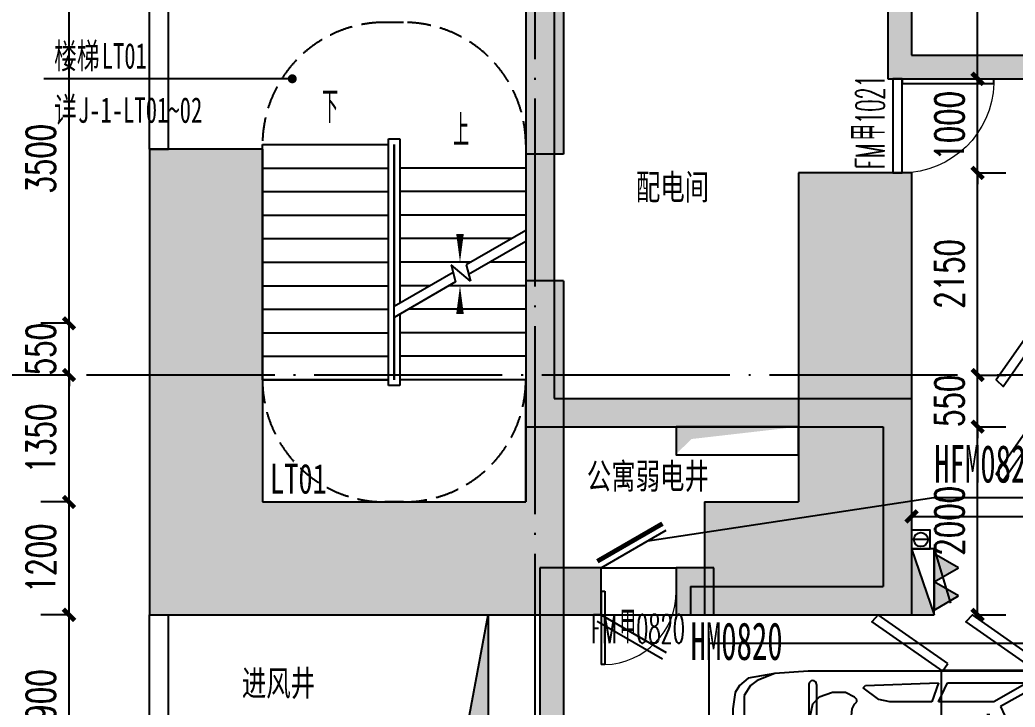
# Model space of a CAD drawing. Header units: millimetres. Extents: x 12325263 to 13848842, y -1463133 to 573208.
# Drawn here: x 12565918 to 12576498, y -1127818 to -1120511 of the extents above; entities that cross this region are included whole.
import ezdxf
from ezdxf.xclip import XClip

# ---------------------------------------------------------------- set-up
doc = ezdxf.new("R2010")
doc.units = ezdxf.units.MM
doc.header["$LTSCALE"] = 1000
doc.header["$XCLIPFRAME"] = 0
for name, pattern in [('DASH', [0.35, 0.25, -0.1]), ('DOTE', [2.42, 2, -0.2, 0.02, -0.2]), ('地下室负三层平面图$0$-3F平面$0$$AUDIT_BAD_LTYPE2', [0])]:
    doc.linetypes.add(name, pattern=pattern)
for name, color, linetype in [('#s-灭火器', 20, 'Continuous'), ('-2F平面$0$WALL-SHATCH', 8, 'Continuous'), ('A-ANNO-DIMS', 83, 'Continuous'), ('A-ANNO-IDEN', 2, 'Continuous'), ('A-ANNO-SYMB', 3, 'Continuous'), ('A-ANNO-TEXT', 7, 'Continuous'), ('A-AXIS', 16, 'DOTE'), ('A-FLOR-STRS', 2, 'Continuous'), ('A-WALL', 5, 'Continuous'), ('A-WALL-PATT', 8, 'Continuous'), ('A_WALL(防火墙)', 151, 'Continuous'), ('DOOR_FIRE', 1, 'Continuous'), ('DOOR_FIRE_TEXT', 7, 'Continuous'), ('EQUIP_消火栓', 7, 'Continuous'), ('PUB_DIM', 83, 'Continuous'), ('PUB_HATCH', 8, 'Continuous'), ('STAIR', 2, 'Continuous'), ('VPIPE-消防中', 3, 'Continuous'), ('WALL', 5, 'Continuous'), ('人防墙', 6, 'Continuous'), ('人防门', 60, 'Continuous'), ('人防门编号', 73, 'Continuous'), ('公寓机动车库', 23, 'Continuous'), ('建筑-楼板开洞', 251, 'Continuous'), ('水条件', 1, 'Continuous')]:
    doc.layers.add(name, color=color, linetype=linetype)
doc.styles.add('_TCH_DIM', font='SIMPLEX.shx', dxfattribs={"width": 0.7, "bigfont": 'GBCBIG.shx'})
doc.styles.add('_TCH_DIM_T3', font='SIMPLEX.shx', dxfattribs={"width": 0.705882, "bigfont": 'GBCBIG.shx'})
doc.styles.add('_TCH_WINDOW', font='SIMPLEX', dxfattribs={"width": 0.7, "height": 3.5, "bigfont": 'GBCBIG'})
doc.styles.add('TITXV', font='', dxfattribs={"width": 0.7})
doc.styles.add('宋体', font='', dxfattribs={"width": 0.65})
doc.styles.add('标注宋体', font='', dxfattribs={"width": 0.6})
doc.styles.add('黑体', font='simhei.ttf', dxfattribs={"width": 0.7})
doc.styles.get('TITXV').set_extended_font_data('SimSun')
doc.styles.get('宋体').set_extended_font_data('SimSun')
doc.styles.get('标注宋体').set_extended_font_data('NSimSun')
doc.dimstyles.new('_TCH_ARCH&&120', dxfattribs={"dimtxt": 306, "dimasz": 120, "dimexe": 300, "dimexo": 360, "dimgap": 147, "dimtad": 1, "dimdec": 0, "dimzin": 0, "dimdsep": 46, "dimtxsty": '_TCH_DIM_T3', "dimblk": 'ARCHTICK', "dimcen": 0.09, "dimclrt": 7, "dimazin": 2, "dimtfac": 1, "dimtdec": 0, "dimtix": 1, "dimtmove": 2, "dimatfit": 3, "dimfxl": 1, "dimfxlon": 1, "dimtolj": 1, "dimtzin": 0, "dimarcsym": 0})

# ---------------------------------------------------------------- blocks, each defined once
blk = doc.blocks.new('asdgafgfasdfagfagasdgagadfgsdhgd人防$DorLib2D$00000197')
at = {"color": 0}
for p, q in [((-0.5, 0.313), (0.366, 0.813)), ((-0.5, -0.313), (0.366, -0.813)), ((-0.55, -0.399), (0.316, -0.899))]:
    blk.add_line(p, q, dxfattribs=at)
at = {"color": 0, "const_width": 0.0625}
blk.add_lwpolyline([(-0.55, 0.399), (0.316, 0.899)], dxfattribs=at)
blk = doc.blocks.new('asdgafgf20230228-rf2')
at = {"layer": 'PUB_HATCH'}
for points in [[(0, 0), (-300, 250), (-300, -5850), (0, -5550)], [(3800, 250), (3550, 0), (3550, -2150), (3800, -1900)], [(3800, -1900), (3550, -2150), (7400, -2150), (7150, -1900)], [(0, -5550), (-300, -5850), (3500, -5850), (3800, -5550)], [(3800, -5550), (3500, -5850), (3500, -7550), (3800, -7850)], [(-150, -7350), (-150, -7600), (17, -7600), (100, -7350)], [(100, -7850), (500, -7850), (500, -7350), (100, -7350), (17, -7600)], [(1700, -7350), (1300, -7350), (1300, -7850), (1700, -7850)], [(17, -7600), (-150, -7600), (-150, -9800), (100, -9550), (100, -7850)], [(1450, -7850), (3800, -7850), (3500, -7550), (1450, -7550)]]:
    blk.add_hatch(color=256, dxfattribs=at).paths.add_polyline_path(points)
at = {"layer": '人防墙'}
for p, q in [((-300, 250), (-300, -5850)), ((3800, 250), (3800, -1900)), ((0, 0), (0, -5550)), ((3550, 0), (3550, -2150)), ((3800, -1900), (7150, -1900)), ((3550, -2150), (7400, -2150)), ((0, -5550), (3800, -5550)), ((3800, -5550), (3800, -7850)), ((-300, -5850), (3500, -5850)), ((3500, -5850), (3500, -7550)), ((-150, -7350), (-150, -7600)), ((100, -7350), (-150, -7350)), ((500, -7350), (100, -7350)), ((100, -7350), (100, -7350)), ((500, -7850), (500, -7350)), ((1700, -7350), (1300, -7350)), ((1300, -7350), (1300, -7850)), ((1700, -7850), (1700, -7350)), ((-150, -7600), (-150, -9800)), ((1450, -7550), (3500, -7550)), ((1450, -7550), (1450, -7850)), ((100, -7850), (500, -7850)), ((100, -7850), (100, -9550)), ((1300, -7850), (1700, -7850)), ((1450, -7850), (3800, -7850))]:
    blk.add_line(p, q, dxfattribs=at)
at = {"layer": '人防门'}
for p, q in [((500, -7350, 0), (1300, -7350, 0)), ((500, -7850, 0), (1300, -7850, 0))]:
    blk.add_line(p, q, dxfattribs=at)
at = {"layer": '人防门编号'}
for p, q in [((998, -7063), (4037, -6601)), ((4037, -6601), (6010, -6601))]:
    blk.add_line(p, q, dxfattribs=at)
at = {"layer": '人防门', "xscale": 800, "yscale": 800, "zscale": 500, "rotation": 359.9999999542875}
blk.add_blockref('asdgafgfasdfagfagasdgagadfgsdhgd人防$DorLib2D$00000197', (900, -7600), dxfattribs=at)
at = {"layer": '人防门编号', "style": '标注宋体', "width": 0.6}
for s, p in [('HFM0820(6)', (4042, -6444)), ('HM0820', (1451, -8330, 0))]:
    blk.add_text(s, height=400, dxfattribs=at).set_placement(p)
blk = doc.blocks.new('1-3F')
at = {"layer": 'A-WALL-PATT'}
for points in [[(-32800, 17050), (-33000, 17150), (-33000, 13950), (-32600, 13950), (-32600, 16850)], [(-37000, 14000), (-37000, 9050), (-35800, 10250), (-35800, 14000)], [(-30100, 13750), (-30100, 10250), (-28900, 9050), (-28900, 13750)], [(-33000, 12600), (-33000, 10250), (-32600, 9050), (-32600, 12600)], [(-35800, 10250), (-37000, 9050), (-32600, 9050), (-33000, 10250)], [(-31100, 9050), (-28900, 9050), (-30100, 10250), (-31100, 10250)]]:
    blk.add_hatch(color=256, dxfattribs=at).paths.add_polyline_path(points)
at = {"layer": 'A-WALL'}
for p, q in [((-33000, 17150), (-33000, 13950)), ((-32600, 16850), (-32600, 13950)), ((-37000, 14000), (-37000, 9050)), ((-35800, 14000), (-37000, 14000)), ((-35800, 14000), (-35800, 10250)), ((-32600, 13950), (-33000, 13950)), ((-30100, 13750), (-30100, 10250)), ((-28900, 13750), (-30100, 13750)), ((-28900, 13750), (-28900, 9050)), ((-33000, 12600), (-33000, 10250)), ((-32600, 12600), (-33000, 12600)), ((-32600, 12600), (-32600, 9050)), ((-35800, 10250), (-33000, 10250)), ((-31100, 10250), (-30100, 10250)), ((-31100, 10250), (-31100, 9050)), ((-37000, 9050), (-32600, 9050)), ((-31100, 9050), (-28900, 9050))]:
    blk.add_line(p, q, dxfattribs=at)
blk = doc.blocks.new('adgshg13--2F平面$0$A$C7F010FC0')
at = {"layer": '-2F平面$0$WALL-SHATCH'}
h = blk.add_hatch(color=256, dxfattribs=at)
h.dxf.hatch_style = 1
h.paths.add_polyline_path([(-60384, -16881), (-763, 197), (12588, -13153), (12588, -157996), (-162965, -188820), (-171262, -180523), (-171262, -31311), (-150707, -10756), (-131860, -7981), (-99162, -7981), (-99162, -4981), (-76620, -4981), (-70108, -16881)], flags=16)
h.paths.add_polyline_path([(-60091, -16381), (-647, 647), (12988, -12988), (12988, -158332), (-163101, -189250), (-171662, -180689), (-171662, -31145), (-150778, -10261), (-131897, -7481), (-99562, -7481), (-99562, -4581), (-76366, -4581), (-69908, -16381)])
blk = doc.blocks.new('A$C2A3E77E8')
at = {"layer": 'WALL', "color": 1}
blk.add_blockref('adgshg13--2F平面$0$A$C7F010FC0', (561507.9, 205483.1), dxfattribs=at)
blk = doc.blocks.new('A$C2B363606')
at = {"layer": '建筑-楼板开洞'}
h = blk.add_hatch(color=256, dxfattribs=at)
h.dxf.hatch_style = 1
h.paths.add_polyline_path([(300, 0), (300, 1300), (10, 1300), (169, 1141)])
blk.add_lwpolyline([(300, 0), (300, 1300), (0, 1300), (0, 0)], close=True, dxfattribs=at)
blk = doc.blocks.new('asdfsfsdf')
at = {"color": 253, "linetype": '地下室负三层平面图$0$-3F平面$0$$AUDIT_BAD_LTYPE2', "transparency": 33554559, "extrusion": (0.000447791, 3.52996e-16, 1)}
for p, q in [((-500, -141, 0), (-725, -212, 0)), ((-169, -110, 0), (-500, -141, 0)), ((169, -110, 0), (-169, -110, 0)), ((169, -110, 0), (500, -141, 0)), ((500, -141, 0), (725, -212, 0)), ((-725, -212, 0), (-825, -329, 0)), ((-350, -259, 0), (-575, -1318, 0)), ((350, -259, 0), (575, -1318, 0)), ((725, -212, 0), (825, -329, 0)), ((-825, -329, 0), (-875, -447, 0)), ((825, -329, 0), (875, -447, 0)), ((-275, -1365, 0), (-575, -1412, 0)), ((0, -1341), (-275, -1365, 0)), ((0, -1341), (275, -1365, 0)), ((275, -1365, 0), (575, -1412, 0)), ((-675, -1459, 0), (-750, -1553, 0)), ((-575, -1412, 0), (-675, -1459, 0)), ((575, -1412, 0), (675, -1459, 0)), ((675, -1459, 0), (750, -1553, 0)), ((-750, -1553, 0), (-525, -1953, 0)), ((750, -1553, 0), (525, -1953, 0)), ((-775, -2518, 0), (-775, -1671, 0)), ((-775, -1671, 0), (-575, -2024, 0)), ((775, -1671, 0), (575, -2024, 0)), ((775, -2518, 0), (775, -1671, 0)), ((-425, -1906, 0), (-275, -1882, 0)), ((-275, -1882, 0), (0, -1859)), ((275, -1882, 0), (0, -1859)), ((425, -1906, 0), (275, -1882, 0)), ((-525, -1953, 0), (-425, -1906, 0)), ((525, -1953, 0), (425, -1906, 0)), ((-575, -2024, 0), (-575, -2612, 0)), ((575, -2024, 0), (575, -2612, 0)), ((-575, -2612, 0), (-775, -2518, 0)), ((575, -2612, 0), (775, -2518, 0)), ((-775, -2612, 0), (-575, -2682, 0)), ((-750, -3388, 0), (-775, -2612, 0)), ((775, -2612, 0), (575, -2682, 0)), ((750, -3388, 0), (775, -2612, 0)), ((-575, -2682, 0), (-575, -3129, 0)), ((575, -2682, 0), (575, -3129, 0)), ((-575, -3129, 0), (-600, -3247, 0)), ((575, -3129, 0), (600, -3247, 0)), ((-600, -3247, 0), (-725, -3412, 0)), ((600, -3247, 0), (725, -3412, 0)), ((-725, -3412, 0), (-750, -3388, 0)), ((-600, -3482, 0), (-625, -3506, 0)), ((-575, -3482, 0), (-600, -3482, 0)), ((-550, -3506, 0), (-575, -3482, 0)), ((550, -3506, 0), (575, -3482, 0)), ((575, -3482, 0), (600, -3482, 0)), ((600, -3482, 0), (625, -3506, 0)), ((725, -3412, 0), (750, -3388, 0)), ((-625, -3506, 0), (-675, -3600, 0)), ((-500, -3529, 0), (-550, -3506, 0)), ((-275, -3553, 0), (-500, -3529, 0)), ((0, -3553), (-275, -3553, 0)), ((0, -3553), (275, -3553, 0)), ((275, -3553, 0), (500, -3529, 0)), ((500, -3529, 0), (550, -3506, 0)), ((625, -3506, 0), (675, -3600, 0)), ((-675, -3600, 0), (-675, -3741, 0)), ((675, -3600, 0), (675, -3741, 0)), ((-675, -3741, 0), (-625, -3882, 0)), ((675, -3741, 0), (625, -3882, 0)), ((-625, -3882, 0), (-550, -3953, 0)), ((625, -3882, 0), (550, -3953, 0)), ((-550, -3953, 0), (-200, -4024, 0)), ((550, -3953, 0), (200, -4024, 0)), ((-200, -4024, 0), (0, -4024)), ((200, -4024, 0), (0, -4024)), ((-875, -4353, 0), (-800, -4541, 0)), ((875, -4353, 0), (800, -4541, 0)), ((-800, -4541, 0), (-750, -4612, 0)), ((800, -4541, 0), (750, -4612, 0)), ((-750, -4612, 0), (-641, -4680, 0)), ((750, -4612, 0), (641, -4680, 0)), ((641, -4680, 0), (-641, -4680, 0))]:
    blk.add_line(p, q, dxfattribs=at)
for points in [[(-475, -24), (-150, 0), (150, 0), (475, -24), (725, -94), (800, -141), (875, -259), (900, -824), (900, -4000), (875, -4353), (825, -4635), (750, -4729), (675, -4776), (500, -4800), (-500, -4800), (-675, -4776), (-750, -4729), (-825, -4635), (-875, -4353), (-900, -4000), (-900, -824), (-875, -259), (-800, -141), (-725, -94)], [(-982, -1513), (-1500, -2253), (-1425, -2321), (-900, -1571)]]:
    blk.add_lwpolyline(points, close=True, dxfattribs=at)
at = {"color": 253, "linetype": '地下室负三层平面图$0$-3F平面$0$$AUDIT_BAD_LTYPE2', "transparency": 33554559, "extrusion": (0.000447791, 3.52996e-16, 1), "elevation": 0}
for points in [[(982, -1513), (1500, -2253), (1425, -2321), (900, -1571)], [(-900, -2571), (-982, -2513), (-1500, -3253), (-1425, -3321)], [(982, -2513), (1500, -3253), (1425, -3321), (900, -2571)]]:
    blk.add_lwpolyline(points, close=True, dxfattribs=at)
blk = doc.blocks.new('车位')
h = blk.add_hatch()
h.set_pattern_fill('ANSI31', color=256, scale=1000)
h.set_pattern_definition([(45, (-2400, -5300), (-1122.53, 1122.53), [])])
h.paths.add_polyline_path([(1880, -3855), (1880, -3695), (1720, -3695), (1560, -3695), (1560, -3855, 0.989863)])
for p, q in [((400, -1100), (400, -1100)), ((860, -1060), (440, -1060)), ((860, -1140), (440, -1140)), ((1500, -1100), (1500, -1100)), ((1960, -1060), (1540, -1060)), ((1960, -1140), (1540, -1140)), ((2000, -1100), (2000, -1100)), ((1880, -3695), (1720, -3695)), ((1880, -3855), (1880, -3695))]:
    blk.add_line(p, q)
for points in [[(2400, -5300), (0, -5300), (0, 0), (2400, 0)], [(290, -2469), (2110, -2469), (2110, -4269), (290, -4269)]]:
    blk.add_lwpolyline(points, close=True)
at = {"const_width": 40}
blk.add_lwpolyline([(520, -3813), (520, -3590, -1), (820, -3590), (820, -4011, 1), (1120, -4011), (1120, -3590, -1), (1420, -3590), (1420, -4011, 1), (1720, -4011), (1720, -3963)], format="xyb", dxfattribs=at)
at = {"const_width": 30}
for points in [[(1640, -3695), (1640, -3534)], [(1720, -3695), (1720, -3600)], [(1800, -3695), (1800, -3534)]]:
    blk.add_lwpolyline(points, dxfattribs=at)
blk.add_lwpolyline([(1880, -3851, -1), (1560, -3855), (1560, -3695), (1720, -3695)], format="xyb")
for centre, start, end in [((440, -1100), 90, 180), ((440, -1100), 180, 270), ((860, -1100), 0, 90), ((860, -1100), 270, 0), ((1540, -1100), 90, 180), ((1540, -1100), 180, 270), ((1960, -1100), 0, 90), ((1960, -1100), 0, 90), ((1960, -1100), 270, 0), ((1960, -1100), 270, 0)]:
    blk.add_arc(centre, 40, start, end)
at = {"xscale": -1, "rotation": 180}
blk.add_blockref('asdfsfsdf', (1200, -5050), dxfattribs=at)
at = {"insert": (662, -2615), "char_height": 350, "attachment_point": 1, "rotation": 360, "style": '黑体'}
blk.add_mtext_dynamic_manual_height_columns('充电位', width=1328.11, gutter_width=1750, heights=[0], dxfattribs=at)
blk = doc.blocks.new('管位')
at = {"layer": '水条件'}
blk.add_line((12573126, 675360), (12573126, 675160), dxfattribs=at)
blk.add_lwpolyline([(12573026, 675360), (12573226, 675360), (12573226, 675160), (12573026, 675160)], close=True, dxfattribs=at)
blk = doc.blocks.new('灭火器')
at = {"layer": '#s-灭火器', "ltscale": 1000}
for points in [[(292444, 59707), (292144, 59707), (292294, 59447)], [(292744, 59707), (292444, 59707), (292594, 59447)]]:
    blk.add_hatch(color=256, dxfattribs=at).paths.add_polyline_path(points)
for points in [[(292294, 59447), (292444, 59707), (292144, 59707)], [(292594, 59447), (292744, 59707), (292444, 59707)]]:
    blk.add_lwpolyline(points, close=True, dxfattribs=at)
blk = doc.blocks.new('$TWTSYS$00000508')
for p, q in [((-0.5, 0.5), (0.324, 1.224)), ((-0.5, 0.5), (-0.5, -0.5)), ((-0.5, -0.5), (0.5, 0.5)), ((0.5, 0.5), (-0.5, 0.5)), ((0.5, -0.5), (0.5, 0.5)), ((-0.5, -0.5), (0.5, -0.5))]:
    blk.add_line(p, q)
blk.add_solid([(0.5, -0.5), (0.5, 0.5), (-0.5, -0.5)])
blk = doc.blocks.new('消火栓')
at = {"layer": '#s-灭火器', "rotation": 180.0000000000001}
blk.add_blockref('灭火器', (12864422, 734932), dxfattribs=at)
at = {"layer": 'EQUIP_消火栓', "xscale": 700, "yscale": 240, "zscale": 700}
blk.add_blockref('$TWTSYS$00000508', (12571978, 675105), dxfattribs=at)
blk = doc.blocks.new('asdfasfads')
at = {"layer": 'VPIPE-消防中'}
blk.add_circle((10500, -2400), 75, dxfattribs=at)
at = {"rotation": 270}
blk.add_blockref('消火栓', (-664585, 12569128), dxfattribs=at)
at = {"layer": '水条件', "xscale": -1, "rotation": 270}
blk.add_blockref('管位', (-664760, -12575526), dxfattribs=at)
blk = doc.blocks.new('A$C10563155')
h = blk.add_hatch()
h.set_pattern_fill('ANSI31', color=256, scale=1000, angle=-90)
h.set_pattern_definition([(315, (0.02, 4800), (1122.53, 1122.53), [])])
h.paths.add_polyline_path([(1445, 520), (1605, 520), (1605, 680), (1605, 840), (1445, 840, 0.989863)])
for p, q in [((0, 2400), (6000, 0)), ((4860, 1540), (4860, 1960)), ((4900, 2000), (4900, 2000)), ((4940, 1540), (4940, 1960)), ((4860, 440), (4860, 860)), ((4900, 900), (4900, 900)), ((4940, 440), (4940, 860)), ((1605, 520), (1605, 680)), ((1445, 520), (1605, 520)), ((4900, 400), (4900, 400))]:
    blk.add_line(p, q)
for points in [[(0, 0), (0, 2400), (6000, 2400), (6000, 0)], [(2831, 2110), (2831, 290), (1031, 290), (1031, 2110)]]:
    blk.add_lwpolyline(points, close=True)
at = {"const_width": 40}
blk.add_lwpolyline([(1487, 1880), (1710, 1880, -1), (1710, 1580), (1289, 1580, 1), (1289, 1280), (1710, 1280, -1), (1710, 980), (1289, 980, 1), (1289, 680), (1337, 680)], format="xyb", dxfattribs=at)
blk.add_lwpolyline([(1449, 520, -1), (1445, 840), (1605, 840), (1605, 680)], format="xyb")
at = {"const_width": 30}
for points in [[(1605, 760), (1766, 760)], [(1605, 680), (1700, 680)], [(1605, 600), (1766, 600)]]:
    blk.add_lwpolyline(points, dxfattribs=at)
for centre, start, end in [((4900, 1960), 90, 180), ((4900, 1960), 0, 90), ((4900, 1540), 180, 270), ((4900, 1540), 270, 0), ((4900, 860), 90, 180), ((4900, 860), 0, 90), ((4900, 440), 180, 270), ((4900, 440), 180, 270), ((4900, 440), 270, 0), ((4900, 440), 270, 0)]:
    blk.add_arc(centre, 40, start, end)
at = {"rotation": 90}
blk.add_blockref('asdfsfsdf', (950, 1200), dxfattribs=at)
at = {"insert": (2685, 1738), "char_height": 350, "attachment_point": 1, "rotation": 270, "style": '黑体'}
blk.add_mtext_dynamic_manual_height_columns('充电位', width=1328.11, gutter_width=1750, heights=[0], dxfattribs=at)
blk = doc.blocks.new('qlzw')
at = {"layer": 'A-AXIS'}
for p, q in [((12437966.8, 979489.8), (12437966.8, 1082089.8)), ((12411416.8, 1007589.8), (12486866.8, 1007589.8))]:
    blk.add_line(p, q, dxfattribs=at)
blk = doc.blocks.new('_ArchTick')
at = {"color": 0, "linetype": 'ByBlock', "const_width": 0.4}
blk.add_lwpolyline([(-0.5, -0.5), (0.5, 0.5)], dxfattribs=at)
blk = doc.blocks.new('*D3794')
at = {"layer": 'A-ANNO-DIMS', "color": 0, "lineweight": -2, "transparency": 16777216}
for p, q in [((12575397, -1125789), (12575397, -1126090)), ((12575397, -1125790), (12587147, -1125790)), ((12587147, -1125789), (12587147, -1126090))]:
    blk.add_line(p, q, dxfattribs=at)
at = {"layer": 'Defpoints', "color": 0, "transparency": 16777216}
for p in [(12575397, -1124537), (12587147, -1124537), (12587147, -1125790)]:
    blk.add_point(p, dxfattribs=at)
at = {"layer": 'A-ANNO-DIMS', "color": 0, "lineweight": -2, "transparency": 16777216, "xscale": 120, "yscale": 120, "zscale": 120, "rotation": 180}
blk.add_blockref('_ArchTick', (12575397, -1125790), dxfattribs=at)
at = {"layer": 'A-ANNO-DIMS', "color": 0, "lineweight": -2, "transparency": 16777216, "xscale": 120, "yscale": 120, "zscale": 120}
blk.add_blockref('_ArchTick', (12587147, -1125790), dxfattribs=at)
at = {"layer": 'A-ANNO-DIMS', "color": 7, "transparency": 16777216, "insert": (12581272, -1125490), "char_height": 306, "attachment_point": 5, "style": '_TCH_DIM_T3'}
blk.add_mtext('\\A1;11750', dxfattribs=at)
blk = doc.blocks.new('*D3800')
at = {"layer": 'Defpoints', "color": 0, "transparency": 16777216}
for p in [(12575197, -1124837), (12576100, -1124837), (12575197, -1126837)]:
    blk.add_point(p, dxfattribs=at)
at = {"layer": 'PUB_DIM', "color": 0, "lineweight": -2, "transparency": 16777216}
for p, q in [((12576099, -1124837), (12576400, -1124837)), ((12576100, -1126837), (12576100, -1124837)), ((12576099, -1126837), (12576400, -1126837))]:
    blk.add_line(p, q, dxfattribs=at)
at = {"layer": 'PUB_DIM', "color": 0, "lineweight": -2, "transparency": 16777216, "xscale": 120, "yscale": 120, "zscale": 120}
for p, rotation in [((12576100, -1124837), 90), ((12576100, -1126837), 270)]:
    blk.add_blockref('_ArchTick', p, dxfattribs=dict(at, rotation=rotation))
at = {"layer": 'PUB_DIM', "color": 7, "transparency": 16777216, "insert": (12575800, -1125837), "char_height": 306, "attachment_point": 5, "rotation": 90, "style": '_TCH_DIM_T3'}
blk.add_mtext('\\A1;2000', dxfattribs=at)
blk = doc.blocks.new('*D3801')
at = {"layer": 'Defpoints', "color": 0, "transparency": 16777216}
for p in [(12575197, -1124287), (12576100, -1124287), (12575197, -1124837)]:
    blk.add_point(p, dxfattribs=at)
at = {"layer": 'PUB_DIM', "color": 0, "lineweight": -2, "transparency": 16777216}
for p, q in [((12576100, -1124287), (12576100, -1124167)), ((12576099, -1124287), (12576400, -1124287)), ((12576100, -1124837), (12576100, -1124287)), ((12576099, -1124837), (12576400, -1124837)), ((12576100, -1124837), (12576100, -1124957))]:
    blk.add_line(p, q, dxfattribs=at)
at = {"layer": 'PUB_DIM', "color": 0, "lineweight": -2, "transparency": 16777216, "xscale": 120, "yscale": 120, "zscale": 120}
for p, rotation in [((12576100, -1124287), 270), ((12576100, -1124837), 90)]:
    blk.add_blockref('_ArchTick', p, dxfattribs=dict(at, rotation=rotation))
at = {"layer": 'PUB_DIM', "color": 7, "transparency": 16777216, "insert": (12575800, -1124562), "char_height": 306, "attachment_point": 5, "rotation": 90, "style": '_TCH_DIM_T3'}
blk.add_mtext('\\A1;550', dxfattribs=at)
blk = doc.blocks.new('*D3802')
at = {"layer": 'Defpoints', "color": 0, "transparency": 16777216}
for p in [(12575197, -1122137), (12576100, -1122137), (12575197, -1124287)]:
    blk.add_point(p, dxfattribs=at)
at = {"layer": 'PUB_DIM', "color": 0, "lineweight": -2, "transparency": 16777216}
for p, q in [((12576099, -1122137), (12576400, -1122137)), ((12576100, -1124287), (12576100, -1122137)), ((12576099, -1124287), (12576400, -1124287))]:
    blk.add_line(p, q, dxfattribs=at)
at = {"layer": 'PUB_DIM', "color": 0, "lineweight": -2, "transparency": 16777216, "xscale": 120, "yscale": 120, "zscale": 120}
for p, rotation in [((12576100, -1122137), 90), ((12576100, -1124287), 270)]:
    blk.add_blockref('_ArchTick', p, dxfattribs=dict(at, rotation=rotation))
at = {"layer": 'PUB_DIM', "color": 7, "transparency": 16777216, "insert": (12575800, -1123212), "char_height": 306, "attachment_point": 5, "rotation": 90, "style": '_TCH_DIM_T3'}
blk.add_mtext('\\A1;2150', dxfattribs=at)
blk = doc.blocks.new('*D3803')
at = {"layer": 'Defpoints', "color": 0, "transparency": 16777216}
for p in [(12575197, -1121137), (12576100, -1121137), (12575197, -1122137)]:
    blk.add_point(p, dxfattribs=at)
at = {"layer": 'PUB_DIM', "color": 0, "lineweight": -2, "transparency": 16777216}
for p, q in [((12576100, -1121137), (12576100, -1121017)), ((12576099, -1121137), (12576400, -1121137)), ((12576100, -1122137), (12576100, -1121137)), ((12576099, -1122137), (12576400, -1122137)), ((12576100, -1122137), (12576100, -1122257))]:
    blk.add_line(p, q, dxfattribs=at)
at = {"layer": 'PUB_DIM', "color": 0, "lineweight": -2, "transparency": 16777216, "xscale": 120, "yscale": 120, "zscale": 120}
for p, rotation in [((12576100, -1121137), 270), ((12576100, -1122137), 90)]:
    blk.add_blockref('_ArchTick', p, dxfattribs=dict(at, rotation=rotation))
at = {"layer": 'PUB_DIM', "color": 7, "transparency": 16777216, "insert": (12575800, -1121637), "char_height": 306, "attachment_point": 5, "rotation": 90, "style": '_TCH_DIM_T3'}
blk.add_mtext('\\A1;1000', dxfattribs=at)
blk = doc.blocks.new('*D3804')
at = {"layer": 'Defpoints', "color": 0, "transparency": 16777216}
for p in [(12575197, -1118937), (12576100, -1118937), (12575197, -1121137)]:
    blk.add_point(p, dxfattribs=at)
at = {"layer": 'PUB_DIM', "color": 0, "lineweight": -2, "transparency": 16777216}
for p, q in [((12576099, -1118937), (12576400, -1118937)), ((12576100, -1121137), (12576100, -1118937)), ((12576099, -1121137), (12576400, -1121137))]:
    blk.add_line(p, q, dxfattribs=at)
at = {"layer": 'PUB_DIM', "color": 0, "lineweight": -2, "transparency": 16777216, "xscale": 120, "yscale": 120, "zscale": 120}
for p, rotation in [((12576100, -1118937), 90), ((12576100, -1121137), 270)]:
    blk.add_blockref('_ArchTick', p, dxfattribs=dict(at, rotation=rotation))
at = {"layer": 'PUB_DIM', "color": 7, "transparency": 16777216, "insert": (12575800, -1120037), "char_height": 306, "attachment_point": 5, "rotation": 90, "style": '_TCH_DIM_T3'}
blk.add_mtext('\\A1;2200', dxfattribs=at)
blk = doc.blocks.new('*D3927')
at = {"layer": 'Defpoints', "color": 0, "transparency": 16777216}
for p in [(12566440, -1120237), (12567397, -1120237), (12567397, -1123737)]:
    blk.add_point(p, dxfattribs=at)
at = {"layer": 'PUB_DIM', "color": 0, "lineweight": -2, "transparency": 16777216}
for p, q in [((12566441, -1120237), (12566140, -1120237)), ((12566440, -1123737), (12566440, -1120237)), ((12566441, -1123737), (12566140, -1123737))]:
    blk.add_line(p, q, dxfattribs=at)
at = {"layer": 'PUB_DIM', "color": 0, "lineweight": -2, "transparency": 16777216, "xscale": 120, "yscale": 120, "zscale": 120}
for p, rotation in [((12566440, -1120237), 90), ((12566440, -1123737), 270)]:
    blk.add_blockref('_ArchTick', p, dxfattribs=dict(at, rotation=rotation))
at = {"layer": 'PUB_DIM', "color": 7, "transparency": 16777216, "insert": (12566140, -1121987), "char_height": 306, "attachment_point": 5, "rotation": 90, "style": '_TCH_DIM_T3'}
blk.add_mtext('\\A1;3500', dxfattribs=at)
blk = doc.blocks.new('*D3928')
at = {"layer": 'Defpoints', "color": 0, "transparency": 16777216}
for p in [(12566440, -1123737), (12567397, -1123737), (12567397, -1124287)]:
    blk.add_point(p, dxfattribs=at)
at = {"layer": 'PUB_DIM', "color": 0, "lineweight": -2, "transparency": 16777216}
for p, q in [((12566440, -1123737), (12566440, -1123617)), ((12566441, -1123737), (12566140, -1123737)), ((12566440, -1124287), (12566440, -1123737)), ((12566441, -1124287), (12566140, -1124287)), ((12566440, -1124287), (12566440, -1124407))]:
    blk.add_line(p, q, dxfattribs=at)
at = {"layer": 'PUB_DIM', "color": 0, "lineweight": -2, "transparency": 16777216, "xscale": 120, "yscale": 120, "zscale": 120}
for p, rotation in [((12566440, -1123737), 270), ((12566440, -1124287), 90)]:
    blk.add_blockref('_ArchTick', p, dxfattribs=dict(at, rotation=rotation))
at = {"layer": 'PUB_DIM', "color": 7, "transparency": 16777216, "insert": (12566140, -1124012), "char_height": 306, "attachment_point": 5, "rotation": 90, "style": '_TCH_DIM_T3'}
blk.add_mtext('\\A1;550', dxfattribs=at)
blk = doc.blocks.new('*D3929')
at = {"layer": 'Defpoints', "color": 0, "transparency": 16777216}
for p in [(12566440, -1124287), (12567397, -1124287), (12567397, -1125637)]:
    blk.add_point(p, dxfattribs=at)
at = {"layer": 'PUB_DIM', "color": 0, "lineweight": -2, "transparency": 16777216}
for p, q in [((12566441, -1124287), (12566140, -1124287)), ((12566440, -1125637), (12566440, -1124287)), ((12566441, -1125637), (12566140, -1125637))]:
    blk.add_line(p, q, dxfattribs=at)
at = {"layer": 'PUB_DIM', "color": 0, "lineweight": -2, "transparency": 16777216, "xscale": 120, "yscale": 120, "zscale": 120}
for p, rotation in [((12566440, -1124287), 90), ((12566440, -1125637), 270)]:
    blk.add_blockref('_ArchTick', p, dxfattribs=dict(at, rotation=rotation))
at = {"layer": 'PUB_DIM', "color": 7, "transparency": 16777216, "insert": (12566140, -1124962), "char_height": 306, "attachment_point": 5, "rotation": 90, "style": '_TCH_DIM_T3'}
blk.add_mtext('\\A1;1350', dxfattribs=at)
blk = doc.blocks.new('*D3930')
at = {"layer": 'Defpoints', "color": 0, "transparency": 16777216}
for p in [(12566440, -1125637), (12567397, -1125637), (12567397, -1126837)]:
    blk.add_point(p, dxfattribs=at)
at = {"layer": 'PUB_DIM', "color": 0, "lineweight": -2, "transparency": 16777216}
for p, q in [((12566441, -1125637), (12566140, -1125637)), ((12566440, -1126837), (12566440, -1125637)), ((12566441, -1126837), (12566140, -1126837))]:
    blk.add_line(p, q, dxfattribs=at)
at = {"layer": 'PUB_DIM', "color": 0, "lineweight": -2, "transparency": 16777216, "xscale": 120, "yscale": 120, "zscale": 120}
for p, rotation in [((12566440, -1125637), 90), ((12566440, -1126837), 270)]:
    blk.add_blockref('_ArchTick', p, dxfattribs=dict(at, rotation=rotation))
at = {"layer": 'PUB_DIM', "color": 7, "transparency": 16777216, "insert": (12566140, -1126237), "char_height": 306, "attachment_point": 5, "rotation": 90, "style": '_TCH_DIM_T3'}
blk.add_mtext('\\A1;1200', dxfattribs=at)
blk = doc.blocks.new('*D3931')
at = {"layer": 'Defpoints', "color": 0, "transparency": 16777216}
for p in [(12566440, -1126837), (12567397, -1126837), (12567397, -1128737)]:
    blk.add_point(p, dxfattribs=at)
at = {"layer": 'PUB_DIM', "color": 0, "lineweight": -2, "transparency": 16777216}
for p, q in [((12566441, -1126837), (12566140, -1126837)), ((12566440, -1128737), (12566440, -1126837)), ((12566441, -1128737), (12566140, -1128737))]:
    blk.add_line(p, q, dxfattribs=at)
at = {"layer": 'PUB_DIM', "color": 0, "lineweight": -2, "transparency": 16777216, "xscale": 120, "yscale": 120, "zscale": 120}
for p, rotation in [((12566440, -1126837), 90), ((12566440, -1128737), 270)]:
    blk.add_blockref('_ArchTick', p, dxfattribs=dict(at, rotation=rotation))
at = {"layer": 'PUB_DIM', "color": 7, "transparency": 16777216, "insert": (12566140, -1127787), "char_height": 306, "attachment_point": 5, "rotation": 90, "style": '_TCH_DIM_T3'}
blk.add_mtext('\\A1;1900', dxfattribs=at)
blk = doc.blocks.new('$DorLib2D$00000001')
for p, q in [((0.45, 0.975), (0.5, 0.975)), ((0.45, 0), (0.45, 0.975)), ((0.5, 0), (0.5, 0.975)), ((0.5, 0), (0.45, 0))]:
    blk.add_line(p, q)
at = {"lineweight": 13}
blk.add_arc((0.475, 0), 0.975, 91.4693, 180, dxfattribs=at)

msp = doc.modelspace()

# ---------------------------------------------------------------- hatches: boundary and pattern name
at = {"layer": '建筑-楼板开洞'}
h = msp.add_hatch(color=256, dxfattribs=at)
h.dxf.hatch_style = 1
h.paths.add_polyline_path([(12570896.8, -1126836.8), (12570896.8, -1128536.8), (12567496.8, -1128536.8), (12570630.2, -1128266.3)])

# ---------------------------------------------------------------- linework, layer by layer
at = {"layer": 'A-ANNO-IDEN'}
for p, q in [((12567772.9, -1121136.8), (12566173.9, -1121136.8)), ((12568813.6, -1121136.8), (12567772.9, -1121136.8))]:
    msp.add_line(p, q, dxfattribs=at)
at = {"layer": 'A-ANNO-IDEN', "const_width": 48}
msp.add_lwpolyline([(12568837.6, -1121136.8, 1), (12568789.6, -1121136.8, 1)], format="xyb", close=True, dxfattribs=at)
at = {"layer": 'A-ANNO-SYMB'}
for points in [[(12569196.8, -1121711.8, 0, 0, 0), (12569196.8, -1124986.8, 0, 0, 0), (12570596.8, -1124986.8, 0, 0, 0), (12570596.8, -1123336.8, 0, 80, 0), (12570596.8, -1123636.8, 0, 0, 0)], [(12570596.8, -1121961.8, 0, 0, 0), (12570596.8, -1123086.8, 0, 80, 0), (12570596.8, -1122786.8, 0, 0, 0)]]:
    msp.add_lwpolyline(points, format="xyseb", dxfattribs=at)
at = {"layer": 'A-FLOR-STRS'}
for p, q in [((12569836.8, -1121776.8), (12569956.8, -1121776.8)), ((12569836.8, -1124396.8), (12569836.8, -1121776.8)), ((12569956.8, -1121776.8), (12569956.8, -1123523.6)), ((12568496.8, -1124336.8), (12568496.8, -1121836.8)), ((12568496.8, -1121836.8), (12569836.8, -1121836.8)), ((12569896.8, -1124336.8), (12569896.8, -1121836.8)), ((12569896.8, -1121836.8), (12569896.8, -1121836.8)), ((12569896.8, -1121836.8), (12569896.8, -1123558.2)), ((12569896.8, -1123558.2), (12569896.8, -1121836.8)), ((12569896.8, -1122086.8), (12569896.8, -1121836.8)), ((12568496.8, -1122086.8), (12569836.8, -1122086.8)), ((12569896.8, -1122086.8), (12569896.8, -1123558.2)), ((12571296.8, -1122086.8), (12569956.8, -1122086.8)), ((12571296.8, -1122086.8), (12571296.8, -1122749.9)), ((12568496.8, -1122336.8), (12569836.8, -1122336.8)), ((12571296.8, -1122336.8), (12569956.8, -1122336.8)), ((12568496.8, -1122586.8), (12569836.8, -1122586.8)), ((12571296.8, -1122586.8), (12569956.8, -1122586.8)), ((12571296.8, -1122749.9), (12570661.2, -1123116.9)), ((12568496.8, -1122836.8), (12569836.8, -1122836.8)), ((12571146.3, -1122836.8), (12569956.8, -1122836.8)), ((12571296.8, -1122865.4), (12570688, -1123216.9)), ((12571296.8, -1122865.4), (12571296.8, -1124336.8)), ((12568496.8, -1123086.8), (12569836.8, -1123086.8)), ((12570713.3, -1123086.8), (12569956.8, -1123086.8)), ((12571296.8, -1123086.8), (12570913.3, -1123086.8)), ((12570522.9, -1123196.7), (12569896.8, -1123558.2)), ((12570707.4, -1123289.2), (12570501.4, -1123116.3)), ((12570501.4, -1123116.3), (12570549.7, -1123296.7)), ((12570661.2, -1123116.9), (12570707.4, -1123289.2)), ((12570549.7, -1123296.7), (12569896.8, -1123673.7)), ((12568496.8, -1123336.8), (12569836.8, -1123336.8)), ((12570280.3, -1123336.8), (12569956.8, -1123336.8)), ((12571296.8, -1123336.8), (12570480.3, -1123336.8)), ((12568496.8, -1123586.8), (12569836.8, -1123586.8)), ((12571296.8, -1123586.8), (12570047.3, -1123586.8)), ((12569896.8, -1123673.7), (12569896.8, -1124336.8)), ((12569896.8, -1123673.7), (12569896.8, -1124336.8)), ((12569896.8, -1124336.8), (12569896.8, -1123673.7)), ((12569956.8, -1123639), (12569956.8, -1124396.8)), ((12568496.8, -1123836.8), (12569836.8, -1123836.8)), ((12571296.8, -1123836.8), (12569956.8, -1123836.8)), ((12568496.8, -1124086.8), (12569836.8, -1124086.8)), ((12571296.8, -1124086.8), (12569956.8, -1124086.8)), ((12568496.8, -1124336.8), (12569836.8, -1124336.8)), ((12568496.8, -1124336.8), (12568496.8, -1125636.8)), ((12569836.8, -1124336.8), (12568496.8, -1124336.8)), ((12569896.8, -1124336.8), (12569896.8, -1124336.8)), ((12571296.8, -1124336.8), (12569956.8, -1124336.8)), ((12571296.8, -1124336.8), (12569956.8, -1124336.8)), ((12571296.8, -1125636.8), (12571296.8, -1124336.8)), ((12569956.8, -1124396.8), (12569836.8, -1124396.8)), ((12568496.8, -1125636.8), (12571296.8, -1125636.8))]:
    msp.add_line(p, q, dxfattribs=at)
at = {"layer": 'A-WALL'}
for p, q in [((12567296.8, -1121886.8), (12567296.8, -1120386.8)), ((12567496.8, -1121886.8), (12567496.8, -1120386.8)), ((12567296.8, -1121886.8), (12567496.8, -1121886.8)), ((12567296.8, -1128636.8), (12567296.8, -1126836.8)), ((12567296.8, -1126836.8), (12567496.8, -1126836.8)), ((12567496.8, -1128536.8), (12567496.8, -1126836.8))]:
    msp.add_line(p, q, dxfattribs=at)
at = {"layer": 'DOOR_FIRE', "elevation": 0}
msp.add_lwpolyline([(12575296.8, -1121136.7), (12575196.8, -1121136.7), (12575196.8, -1122136.7), (12575296.8, -1122136.7)], close=True, dxfattribs=at)
at = {"layer": 'STAIR', "linetype": 'DASH'}
for points in [[(12571296.6, -1121836.8, 0.4142136), (12569996.7, -1120536.9), (12569796.7, -1120536.9, 0.4142136), (12568496.8, -1121836.8)], [(12571296.6, -1124336.8, -0.4142136), (12569996.7, -1125636.7), (12569796.7, -1125636.7, -0.4142136), (12568496.8, -1124336.8)]]:
    msp.add_lwpolyline(points, format="xyb", dxfattribs=at)
at = {"layer": '建筑-楼板开洞', "elevation": 0}
for points in [[(12570896.8, -1126836.8), (12570896.8, -1128536.8), (12567496.8, -1128536.8), (12570630.2, -1128266.3)], [(12567496.8, -1126836.8), (12570896.8, -1126836.8), (12570896.8, -1128536.7), (12567496.8, -1128536.7), (12567496.8, -1127559.6)]]:
    msp.add_lwpolyline(points, close=True, dxfattribs=at)

# ---------------------------------------------------------------- block references
ref = msp.add_blockref('A$C2A3E77E8', (12039933.3, -1095474.8), dxfattribs=dict(rotation=350.0412492537527))
XClip(ref).set_block_clipping_path([(574517.6328491271, 127502.2367430634), (563167.6328490991, 127502.2228846755), (563167.6311767455, 128872.3654828509), (556800.2987149898, 128872.35771109), (544257.8770271596, 126670.0996581088), (543557.4714692105, 130659.0804795903), (536268.9804626536, 129379.331731239), (537790.8662453052, 120711.8038626132), (523312.3703787625, 118169.6006707186), (521652.1357429288, 127625.0713569671), (520765.6618171427, 127469.4202569119), (520307.3778515682, 130079.4678951118), (515776.700237589, 129283.9687092729), (515422.1926091146, 131303.0932199814), (513452.2958014049, 130957.2097736297), (514282.4182554409, 126229.4878651481), (510637.9919826575, 125589.577113275), (512263.534631284, 116331.1783077423), (512362.3527807724, 116348.529120174), (517291.1072248165, 88278.0145814414), (519851.8954271879, 88727.6234641299), (522454.6248882134, 73904.4148362107), (519893.7906026859, 73454.7686835658), (526007.3042119928, 38637.452739819), (480033.7029030509, 30565.0258553012), (466439.1866319198, 28317.0522398334), (446673.6220214516, 140886.9888556413), (578014.3726615645, 163948.422490485), (584117.7942495663, 129187.8787387202)])
for name, p in [('1-3F', (12604296.8, -1135886.8)), ('asdfasfads', (12564996.8, -1123636.8))]:
    msp.add_blockref(name, p)
at = {"rotation": 90}
msp.add_blockref('A$C2B363606', (12574196.8, -1125136.8), dxfattribs=at)
at = {"layer": 'A_WALL(防火墙)'}
msp.add_blockref('qlzw', (133430, -2131876.5), dxfattribs=at)
at = {"layer": 'DOOR_FIRE', "xscale": 1000, "yscale": -1000, "zscale": 100, "rotation": 89.99999999983582}
msp.add_blockref('$DorLib2D$00000001', (12575296.8, -1121636.7), dxfattribs=at)
at = {"layer": 'DOOR_FIRE', "xscale": -800, "yscale": -800, "zscale": 100}
msp.add_blockref('$DorLib2D$00000001', (12572496.8, -1126586.7), dxfattribs=at)
at = {"layer": '人防墙'}
ref = msp.add_blockref('asdgafgf20230228-rf2', (12571596.8, -1118986.7), dxfattribs=at)
XClip(ref).set_block_clipping_path([(-67355.290652331, -38121.2847742999), (65994.7093476802, 85028.7152257001)])
at = {"layer": '公寓机动车库', "xscale": -1, "rotation": 90}
msp.add_blockref('A$C10563155', (12578996.8, -1121136.8, 0), dxfattribs=at)
at = {"layer": '公寓机动车库', "rotation": 90.00000000000001}
msp.add_blockref('车位', (12573246.8, -1129536.9, 0), dxfattribs=at)

# ---------------------------------------------------------------- texts
at = {"layer": 'A-ANNO-TEXT'}
for s, height, style, width, p in [('楼梯', 271.9, '宋体', 0.65, (12566281.9, -1121028.8)), ('LT01', 271.9, '宋体', 0.65, (12566787.4, -1121028.8)), ('详', 271.9, '宋体', 0.65, (12566281.9, -1121604.8)), ('下', 337.6, '_TCH_DIM', 0.7, (12569130.4, -1121606.8)), ('J-1-LT01~02', 271.899, '宋体', 0.65, (12566534.6, -1121604.8)), ('上', 337.6, '_TCH_DIM', 0.7, (12570523.8, -1121856.8)), ('配电间', 271.9, 'TITXV', 0.7, (12572466.8, -1122423.2, 0)), ('公寓弱电井', 271.9, 'TITXV', 0.7, (12571944.7, -1125497.9)), ('LT01', 317.22, 'TITXV', 0.7, (12568576.8, -1125548.1)), ('进风井', 271.9, 'TITXV', 0.7, (12568277.7, -1127700))]:
    msp.add_text(s, height=height, dxfattribs=dict(at, style=style, width=width)).set_placement(p)
at = {"layer": 'DOOR_FIRE_TEXT', "style": '_TCH_WINDOW'}
for s, height, width, p in [('1021', 306, 0.494118, (12575110, -1121616.6)), ('甲', 347.2, 0.7, (12575110, -1121793.6)), ('FM', 306, 0.494118, (12575110, -1122096))]:
    msp.add_text(s, height=height, rotation=90, dxfattribs=dict(at, width=width)).set_placement(p)
for s, height, width, p in [('甲', 347.2, 0.7, (12572293.2, -1127140)), ('FM', 306, 0.494118, (12571990.8, -1127140)), ('0820', 306, 0.494118, (12572470.1, -1127140))]:
    msp.add_text(s, height=height, dxfattribs=dict(at, width=width)).set_placement(p)

# ---------------------------------------------------------------- dimensions: what is measured, and where the dimension line sits
at = {"layer": 'A-ANNO-DIMS'}
dim = msp.add_aligned_dim(p1=(12575396.8, -1124536.7), p2=(12587146.8, -1124536.7), distance=-1253.3, dimstyle='_TCH_ARCH&&120', dxfattribs=at)
dim.commit()
dim.dimension.update_dxf_attribs({"geometry": '*D3794', "text_midpoint": (12581271.8, -1125490)})
at = {"layer": 'PUB_DIM'}
for p1, p2, distance, picture, middle in [((12575196.8, -1121136.7), (12575196.8, -1118936.8), -903.2, '*D3804', (12575800, -1120036.7)), ((12567396.8, -1123736.8), (12567396.8, -1120236.8), 956.8, '*D3927', (12566140, -1121986.8)), ((12575196.8, -1122136.7), (12575196.8, -1121136.7), -903.2, '*D3803', (12575800, -1121636.7)), ((12575196.8, -1124286.8), (12575196.8, -1122136.7), -903.2, '*D3802', (12575800, -1123211.7)), ((12567396.8, -1124286.8), (12567396.8, -1123736.8), 956.8, '*D3928', (12566140, -1124011.8)), ((12567396.8, -1125636.8), (12567396.8, -1124286.8), 956.8, '*D3929', (12566140, -1124961.8)), ((12575196.8, -1124836.8), (12575196.8, -1124286.8), -903.2, '*D3801', (12575800, -1124561.8)), ((12575196.8, -1126836.8), (12575196.8, -1124836.8), -903.2, '*D3800', (12575800, -1125836.8)), ((12567396.8, -1126836.8), (12567396.8, -1125636.8), 956.8, '*D3930', (12566140, -1126236.8)), ((12567396.8, -1128736.8), (12567396.8, -1126836.8), 956.8, '*D3931', (12566140, -1127786.8))]:
    dim = msp.add_aligned_dim(p1=p1, p2=p2, distance=distance, dimstyle='_TCH_ARCH&&120', dxfattribs=at)
    dim.commit()
    dim.dimension.update_dxf_attribs({"geometry": picture, "text_midpoint": middle})

doc.saveas('drawing.dxf')
